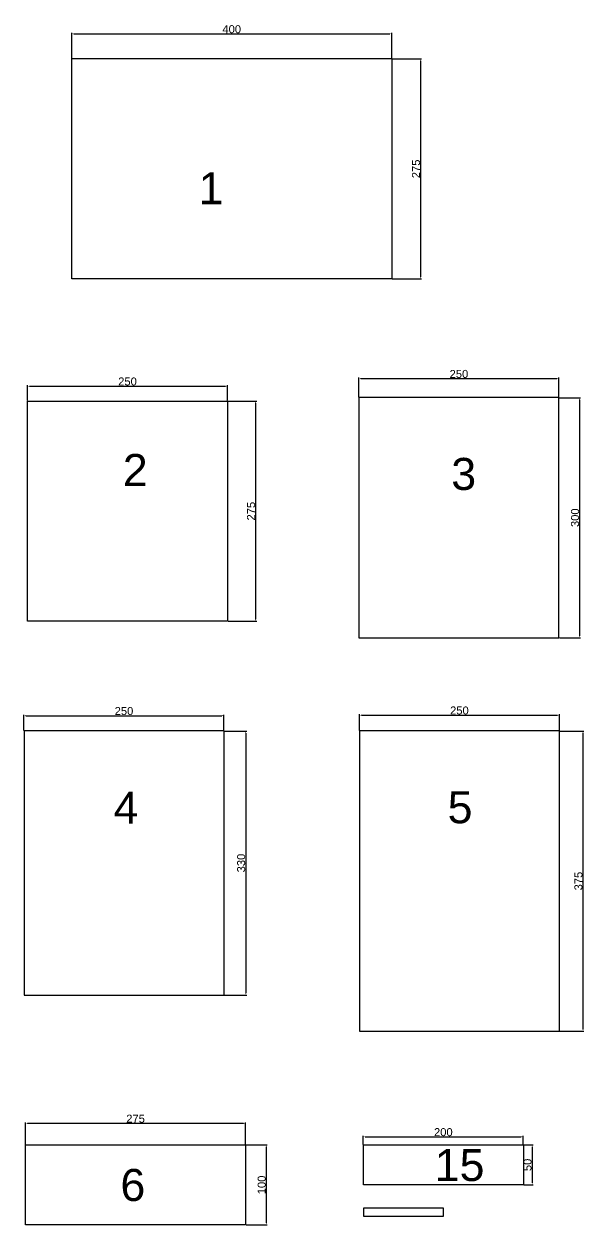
# Model space of a CAD drawing. Header units: millimetres. Extents: x -4275 to 17266, y -15886 to 5463.
# Drawn here: x 864 to 1564, y -12068 to -10568 of the extents above; entities that cross this region are included whole.
import ezdxf

# ---------------------------------------------------------------- set-up
doc = ezdxf.new("R2010")
doc.units = ezdxf.units.MM
doc.layers.add('尺寸标注', color=6, linetype='Continuous')
doc.layers.add('标号', color=4, linetype='Continuous')
doc.styles.get("Standard").update_dxf_attribs({"font": 'arial.ttf'})
doc.dimstyles.new('ISO-25-JHF', dxfattribs={"dimtxt": 10, "dimasz": 2.5, "dimexe": 1.25, "dimexo": 0.625, "dimtad": 1, "dimtxsty": 'Standard', "dimcen": 2.5, "dimadec": 0, "dimazin": 0, "dimtfac": 1, "dimtmove": 0, "dimatfit": 3, "dimfxl": 1, "dimarcsym": 0})

# ---------------------------------------------------------------- blocks, each defined once
blk = doc.blocks.new('*D345')
at = {"layer": 'Defpoints', "color": 0, "transparency": 16777216}
for p in [(1324, -10579.9), (924, -10611.1), (1324, -10611.1)]:
    blk.add_point(p, dxfattribs=at)
at = {"layer": '尺寸标注', "color": 0, "lineweight": -2, "transparency": 16777216}
for p, q in [((924, -10610.5), (924, -10578.6)), ((1324, -10610.5), (1324, -10578.6)), ((926.5, -10579.9), (1321.5, -10579.9))]:
    blk.add_line(p, q, dxfattribs=at)
at = {"layer": '尺寸标注', "color": 0, "transparency": 16777216}
for points in [[(926.5, -10579.4), (926.5, -10580.3), (924, -10579.9)], [(1321.5, -10579.4), (1321.5, -10580.3), (1324, -10579.9)]]:
    blk.add_solid(points, dxfattribs=at)
at = {"layer": '尺寸标注', "color": 0, "transparency": 16777216, "insert": (1124, -10574.1), "char_height": 10, "attachment_point": 5}
blk.add_mtext('400', dxfattribs=at)
blk = doc.blocks.new('*D346')
at = {"layer": 'Defpoints', "color": 0, "transparency": 16777216}
for p in [(1324, -10611.1), (1324, -10886.1), (1360.1, -10886.1)]:
    blk.add_point(p, dxfattribs=at)
at = {"layer": '尺寸标注', "color": 0, "lineweight": -2, "transparency": 16777216}
for p, q in [((1324.7, -10611.1), (1361.3, -10611.1)), ((1360.1, -10613.6), (1360.1, -10883.6)), ((1324.7, -10886.1), (1361.3, -10886.1))]:
    blk.add_line(p, q, dxfattribs=at)
at = {"layer": '尺寸标注', "color": 0, "transparency": 16777216}
for points in [[(1359.7, -10613.6), (1360.5, -10613.6), (1360.1, -10611.1)], [(1359.7, -10883.6), (1360.5, -10883.6), (1360.1, -10886.1)]]:
    blk.add_solid(points, dxfattribs=at)
at = {"layer": '尺寸标注', "color": 0, "transparency": 16777216, "insert": (1354.4, -10748.6), "char_height": 10, "attachment_point": 5, "rotation": 90}
blk.add_mtext('275', dxfattribs=at)
blk = doc.blocks.new('*D347')
at = {"layer": 'Defpoints', "color": 0, "transparency": 16777216}
for p in [(1118.7, -11020.1), (868.7, -11038.8), (1118.7, -11038.8)]:
    blk.add_point(p, dxfattribs=at)
at = {"layer": '尺寸标注', "color": 0, "lineweight": -2, "transparency": 16777216}
for p, q in [((868.7, -11038.1), (868.7, -11018.8)), ((871.2, -11020.1), (1116.2, -11020.1)), ((1118.7, -11038.1), (1118.7, -11018.8))]:
    blk.add_line(p, q, dxfattribs=at)
at = {"layer": '尺寸标注', "color": 0, "transparency": 16777216}
for points in [[(871.2, -11019.7), (871.2, -11020.5), (868.7, -11020.1)], [(1116.2, -11019.7), (1116.2, -11020.5), (1118.7, -11020.1)]]:
    blk.add_solid(points, dxfattribs=at)
at = {"layer": '尺寸标注', "color": 0, "transparency": 16777216, "insert": (993.7, -11014.3), "char_height": 10, "attachment_point": 5}
blk.add_mtext('250', dxfattribs=at)
blk = doc.blocks.new('*D348')
at = {"layer": 'Defpoints', "color": 0, "transparency": 16777216}
for p in [(1118.7, -11038.8), (1118.7, -11313.8), (1153.9, -11313.8)]:
    blk.add_point(p, dxfattribs=at)
at = {"layer": '尺寸标注', "color": 0, "lineweight": -2, "transparency": 16777216}
for p, q in [((1119.4, -11038.8), (1155.2, -11038.8)), ((1153.9, -11041.3), (1153.9, -11311.3)), ((1119.4, -11313.8), (1155.2, -11313.8))]:
    blk.add_line(p, q, dxfattribs=at)
at = {"layer": '尺寸标注', "color": 0, "transparency": 16777216}
for points in [[(1153.5, -11041.3), (1154.4, -11041.3), (1153.9, -11038.8)], [(1153.5, -11311.3), (1154.4, -11311.3), (1153.9, -11313.8)]]:
    blk.add_solid(points, dxfattribs=at)
at = {"layer": '尺寸标注', "color": 0, "transparency": 16777216, "insert": (1148.2, -11176.3), "char_height": 10, "attachment_point": 5, "rotation": 90}
blk.add_mtext('275', dxfattribs=at)
blk = doc.blocks.new('*D349')
at = {"layer": 'Defpoints', "color": 0, "transparency": 16777216}
for p in [(1533, -11010.7), (1283, -11034.5), (1533, -11034.5)]:
    blk.add_point(p, dxfattribs=at)
at = {"layer": '尺寸标注', "color": 0, "lineweight": -2, "transparency": 16777216}
for p, q in [((1283, -11033.8), (1283, -11009.4)), ((1285.5, -11010.7), (1530.5, -11010.7)), ((1533, -11033.8), (1533, -11009.4))]:
    blk.add_line(p, q, dxfattribs=at)
at = {"layer": '尺寸标注', "color": 0, "transparency": 16777216}
for points in [[(1285.5, -11010.2), (1285.5, -11011.1), (1283, -11010.7)], [(1530.5, -11010.2), (1530.5, -11011.1), (1533, -11010.7)]]:
    blk.add_solid(points, dxfattribs=at)
at = {"layer": '尺寸标注', "color": 0, "transparency": 16777216, "insert": (1408, -11004.9), "char_height": 10, "attachment_point": 5}
blk.add_mtext('250', dxfattribs=at)
blk = doc.blocks.new('*D350')
at = {"layer": 'Defpoints', "color": 0, "transparency": 16777216}
for p in [(1533, -11034.5), (1533, -11334.5), (1558.9, -11334.5)]:
    blk.add_point(p, dxfattribs=at)
at = {"layer": '尺寸标注', "color": 0, "lineweight": -2, "transparency": 16777216}
for p, q in [((1533.6, -11034.5), (1560.1, -11034.5)), ((1558.9, -11037), (1558.9, -11332)), ((1533.6, -11334.5), (1560.1, -11334.5))]:
    blk.add_line(p, q, dxfattribs=at)
at = {"layer": '尺寸标注', "color": 0, "transparency": 16777216}
for points in [[(1558.5, -11037), (1559.3, -11037), (1558.9, -11034.5)], [(1558.5, -11332), (1559.3, -11332), (1558.9, -11334.5)]]:
    blk.add_solid(points, dxfattribs=at)
at = {"layer": '尺寸标注', "color": 0, "transparency": 16777216, "insert": (1553.2, -11184.5), "char_height": 10, "attachment_point": 5, "rotation": 90}
blk.add_mtext('300', dxfattribs=at)
blk = doc.blocks.new('*D351')
at = {"layer": 'Defpoints', "color": 0, "transparency": 16777216}
for p in [(1114.3, -11431.9), (864.3, -11451), (1114.3, -11451)]:
    blk.add_point(p, dxfattribs=at)
at = {"layer": '尺寸标注', "color": 0, "lineweight": -2, "transparency": 16777216}
for p, q in [((864.3, -11450.3), (864.3, -11430.6)), ((866.8, -11431.9), (1111.8, -11431.9)), ((1114.3, -11450.3), (1114.3, -11430.6))]:
    blk.add_line(p, q, dxfattribs=at)
at = {"layer": '尺寸标注', "color": 0, "transparency": 16777216}
for points in [[(866.8, -11431.4), (866.8, -11432.3), (864.3, -11431.9)], [(1111.8, -11431.4), (1111.8, -11432.3), (1114.3, -11431.9)]]:
    blk.add_solid(points, dxfattribs=at)
at = {"layer": '尺寸标注', "color": 0, "transparency": 16777216, "insert": (989.3, -11426.1), "char_height": 10, "attachment_point": 5}
blk.add_mtext('250', dxfattribs=at)
blk = doc.blocks.new('*D352')
at = {"layer": 'Defpoints', "color": 0, "transparency": 16777216}
for p in [(1114.3, -11451), (1114.3, -11781), (1141.5, -11781)]:
    blk.add_point(p, dxfattribs=at)
at = {"layer": '尺寸标注', "color": 0, "lineweight": -2, "transparency": 16777216}
for p, q in [((1115, -11451), (1142.8, -11451)), ((1141.5, -11453.5), (1141.5, -11778.5)), ((1115, -11781), (1142.8, -11781))]:
    blk.add_line(p, q, dxfattribs=at)
at = {"layer": '尺寸标注', "color": 0, "transparency": 16777216}
for points in [[(1141.1, -11453.5), (1141.9, -11453.5), (1141.5, -11451)], [(1141.1, -11778.5), (1141.9, -11778.5), (1141.5, -11781)]]:
    blk.add_solid(points, dxfattribs=at)
at = {"layer": '尺寸标注', "color": 0, "transparency": 16777216, "insert": (1135.8, -11616), "char_height": 10, "attachment_point": 5, "rotation": 90}
blk.add_mtext('330', dxfattribs=at)
blk = doc.blocks.new('*D353')
at = {"layer": 'Defpoints', "color": 0, "transparency": 16777216}
for p in [(1533.6, -11431.1), (1283.6, -11451), (1533.6, -11451)]:
    blk.add_point(p, dxfattribs=at)
at = {"layer": '尺寸标注', "color": 0, "lineweight": -2, "transparency": 16777216}
for p, q in [((1283.6, -11450.3), (1283.6, -11429.9)), ((1286.1, -11431.1), (1531.1, -11431.1)), ((1533.6, -11450.3), (1533.6, -11429.9))]:
    blk.add_line(p, q, dxfattribs=at)
at = {"layer": '尺寸标注', "color": 0, "transparency": 16777216}
for points in [[(1286.1, -11430.7), (1286.1, -11431.5), (1283.6, -11431.1)], [(1531.1, -11430.7), (1531.1, -11431.5), (1533.6, -11431.1)]]:
    blk.add_solid(points, dxfattribs=at)
at = {"layer": '尺寸标注', "color": 0, "transparency": 16777216, "insert": (1408.6, -11425.4), "char_height": 10, "attachment_point": 5}
blk.add_mtext('250', dxfattribs=at)
blk = doc.blocks.new('*D354')
at = {"layer": 'Defpoints', "color": 0, "transparency": 16777216}
for p in [(1533.6, -11451), (1533.6, -11826), (1563.1, -11826)]:
    blk.add_point(p, dxfattribs=at)
at = {"layer": '尺寸标注', "color": 0, "lineweight": -2, "transparency": 16777216}
for p, q in [((1534.3, -11451), (1564.3, -11451)), ((1563.1, -11453.5), (1563.1, -11823.5)), ((1534.3, -11826), (1564.3, -11826))]:
    blk.add_line(p, q, dxfattribs=at)
at = {"layer": '尺寸标注', "color": 0, "transparency": 16777216}
for points in [[(1562.7, -11453.5), (1563.5, -11453.5), (1563.1, -11451)], [(1562.7, -11823.5), (1563.5, -11823.5), (1563.1, -11826)]]:
    blk.add_solid(points, dxfattribs=at)
at = {"layer": '尺寸标注', "color": 0, "transparency": 16777216, "insert": (1557.4, -11638.5), "char_height": 10, "attachment_point": 5, "rotation": 90}
blk.add_mtext('375', dxfattribs=at)
blk = doc.blocks.new('*D355')
at = {"layer": 'Defpoints', "color": 0, "transparency": 16777216}
for p in [(1141.3, -11941.2), (866.3, -11968.2), (1141.3, -11968.2)]:
    blk.add_point(p, dxfattribs=at)
at = {"layer": '尺寸标注', "color": 0, "lineweight": -2, "transparency": 16777216}
for p, q in [((866.3, -11967.6), (866.3, -11940)), ((868.8, -11941.2), (1138.8, -11941.2)), ((1141.3, -11967.6), (1141.3, -11940))]:
    blk.add_line(p, q, dxfattribs=at)
at = {"layer": '尺寸标注', "color": 0, "transparency": 16777216}
for points in [[(868.8, -11940.8), (868.8, -11941.6), (866.3, -11941.2)], [(1138.8, -11940.8), (1138.8, -11941.6), (1141.3, -11941.2)]]:
    blk.add_solid(points, dxfattribs=at)
at = {"layer": '尺寸标注', "color": 0, "transparency": 16777216, "insert": (1003.8, -11935.5), "char_height": 10, "attachment_point": 5}
blk.add_mtext('275', dxfattribs=at)
blk = doc.blocks.new('*D356')
at = {"layer": 'Defpoints', "color": 0, "transparency": 16777216}
for p in [(1141.3, -11968.2), (1141.3, -12068.2), (1167.2, -12068.2)]:
    blk.add_point(p, dxfattribs=at)
at = {"layer": '尺寸标注', "color": 0, "lineweight": -2, "transparency": 16777216}
for p, q in [((1141.9, -11968.2), (1168.5, -11968.2)), ((1167.2, -11970.7), (1167.2, -12065.7)), ((1141.9, -12068.2), (1168.5, -12068.2))]:
    blk.add_line(p, q, dxfattribs=at)
at = {"layer": '尺寸标注', "color": 0, "transparency": 16777216}
for points in [[(1166.8, -11970.7), (1167.6, -11970.7), (1167.2, -11968.2)], [(1166.8, -12065.7), (1167.6, -12065.7), (1167.2, -12068.2)]]:
    blk.add_solid(points, dxfattribs=at)
at = {"layer": '尺寸标注', "color": 0, "transparency": 16777216, "insert": (1161.5, -12018.2), "char_height": 10, "attachment_point": 5, "rotation": 90}
blk.add_mtext('100', dxfattribs=at)
blk = doc.blocks.new('*D365')
at = {"layer": 'Defpoints', "color": 0, "transparency": 16777216}
for p in [(1488.5, -11958.1), (1288.5, -11968.2), (1488.5, -11968.2)]:
    blk.add_point(p, dxfattribs=at)
at = {"layer": '尺寸标注', "color": 0, "lineweight": -2, "transparency": 16777216}
for p, q in [((1288.5, -11967.6), (1288.5, -11956.8)), ((1291, -11958.1), (1486, -11958.1)), ((1488.5, -11967.6), (1488.5, -11956.8))]:
    blk.add_line(p, q, dxfattribs=at)
at = {"layer": '尺寸标注', "color": 0, "transparency": 16777216}
for points in [[(1291, -11957.6), (1291, -11958.5), (1288.5, -11958.1)], [(1486, -11957.6), (1486, -11958.5), (1488.5, -11958.1)]]:
    blk.add_solid(points, dxfattribs=at)
at = {"layer": '尺寸标注', "color": 0, "transparency": 16777216, "insert": (1388.5, -11952.3), "char_height": 10, "attachment_point": 5}
blk.add_mtext('200', dxfattribs=at)
blk = doc.blocks.new('*D366')
at = {"layer": 'Defpoints', "color": 0, "transparency": 16777216}
for p in [(1488.5, -11968.2), (1488.5, -12018.2), (1499.5, -12018.2)]:
    blk.add_point(p, dxfattribs=at)
at = {"layer": '尺寸标注', "color": 0, "lineweight": -2, "transparency": 16777216}
for p, q in [((1489.2, -11968.2), (1500.8, -11968.2)), ((1499.5, -11970.7), (1499.5, -12015.7)), ((1489.2, -12018.2), (1500.8, -12018.2))]:
    blk.add_line(p, q, dxfattribs=at)
at = {"layer": '尺寸标注', "color": 0, "transparency": 16777216}
for points in [[(1499.1, -11970.7), (1500, -11970.7), (1499.5, -11968.2)], [(1499.1, -12015.7), (1500, -12015.7), (1499.5, -12018.2)]]:
    blk.add_solid(points, dxfattribs=at)
at = {"layer": '尺寸标注', "color": 0, "transparency": 16777216, "insert": (1493.8, -11993.2), "char_height": 10, "attachment_point": 5, "rotation": 90}
blk.add_mtext('50', dxfattribs=at)

msp = doc.modelspace()

# ---------------------------------------------------------------- linework, layer by layer
for p, q in [((924.027, -10886.147), (924.027, -10611.147)), ((1324.027, -10611.147), (924.027, -10611.147)), ((1324.027, -10611.147), (1324.027, -10886.147)), ((1324.027, -10886.147), (924.027, -10886.147)), ((868.731, -11038.751), (1118.731, -11038.751)), ((868.731, -11313.751), (868.731, -11038.751)), ((1118.731, -11038.751), (1118.731, -11313.751)), ((1533.004, -11034.46), (1283.004, -11034.46)), ((1283.004, -11034.46), (1283.004, -11334.46)), ((1533.004, -11334.46), (1533.004, -11034.46)), ((1118.731, -11313.751), (868.731, -11313.751)), ((1283.004, -11334.46), (1533.004, -11334.46)), ((1114.333, -11450.956), (864.333, -11450.956)), ((864.333, -11450.956), (864.333, -11780.956)), ((1114.333, -11780.956), (1114.333, -11450.956)), ((1533.649, -11450.956), (1283.649, -11450.956)), ((1283.649, -11450.956), (1283.649, -11825.956)), ((1533.649, -11825.956), (1533.649, -11450.956)), ((864.333, -11780.956), (1114.333, -11780.956)), ((1283.649, -11825.956), (1533.649, -11825.956)), ((866.301, -12068.244), (866.301, -11968.244)), ((866.301, -11968.244), (1141.301, -11968.244)), ((1141.301, -11968.244), (1141.301, -12068.244)), ((1288.526, -11968.244), (1488.526, -11968.244)), ((1288.526, -12018.244), (1288.526, -11968.244)), ((1488.526, -11968.244), (1488.526, -12018.244)), ((1488.526, -12018.244), (1288.526, -12018.244)), ((1288.526, -12047.402), (1288.526, -12057.402)), ((1388.526, -12047.402), (1288.526, -12047.402)), ((1388.526, -12057.402), (1388.526, -12047.402)), ((1288.526, -12057.402), (1388.526, -12057.402)), ((1141.301, -12068.244), (866.301, -12068.244))]:
    msp.add_line(p, q)

# ---------------------------------------------------------------- texts
at = {"layer": '标号', "char_height": 40, "attachment_point": 7}
for s, insert in [('1 ', (1082.511, -10792.769)), ('2 ', (987.872, -11144.823)), ('3 ', (1398.449, -11150.332)), ('4 ', (976.314, -11566.828)), ('5 ', (1393.91, -11566.828)), ('15 ', (1377.787, -12013.907)), ('6 ', (984.847, -12038.824))]:
    msp.add_mtext_dynamic_manual_height_columns(s, width=70.10425, gutter_width=12.5, heights=[0], dxfattribs=dict(at, insert=insert))

# ---------------------------------------------------------------- dimensions: what is measured, and where the dimension line sits
at = {"layer": '尺寸标注'}
for p1, p2, distance, picture, middle in [((924.027, -10611.147), (1324.027, -10611.147), 31.285, '*D345', (1124.027, -10574.132)), ((1324.027, -10611.147), (1324.027, -10886.147), 36.055, '*D346', (1354.351, -10748.647)), ((1283.004, -11034.46), (1533.004, -11034.46), 23.795, '*D349', (1408.004, -11004.934)), ((868.731, -11038.751), (1118.731, -11038.751), 18.678, '*D347', (993.731, -11014.343)), ((1118.731, -11038.751), (1118.731, -11313.751), 35.203, '*D348', (1148.203, -11176.251)), ((1533.004, -11034.46), (1533.004, -11334.46), 25.896, '*D350', (1553.165, -11184.46)), ((864.333, -11450.956), (1114.333, -11450.956), 19.102, '*D351', (989.333, -11426.123)), ((1283.649, -11450.956), (1533.649, -11450.956), 19.848, '*D353', (1408.649, -11425.377)), ((1114.333, -11450.956), (1114.333, -11780.956), 27.17, '*D352', (1135.769, -11615.956)), ((1533.649, -11450.956), (1533.649, -11825.956), 29.44, '*D354', (1557.354, -11638.456)), ((866.301, -11968.244), (1141.301, -11968.244), 27.036, '*D355', (1003.801, -11935.478)), ((1288.526, -11968.244), (1488.526, -11968.244), 10.178, '*D365', (1388.526, -11952.336)), ((1141.301, -11968.244), (1141.301, -12068.244), 25.917, '*D356', (1161.488, -12018.244)), ((1488.526, -11968.244), (1488.526, -12018.244), 11.02, '*D366', (1493.816, -11993.244))]:
    dim = msp.add_aligned_dim(p1=p1, p2=p2, distance=distance, dimstyle='ISO-25-JHF', dxfattribs=at)
    dim.commit()
    dim.dimension.update_dxf_attribs({"geometry": picture, "text_midpoint": middle})

doc.saveas('drawing.dxf')
